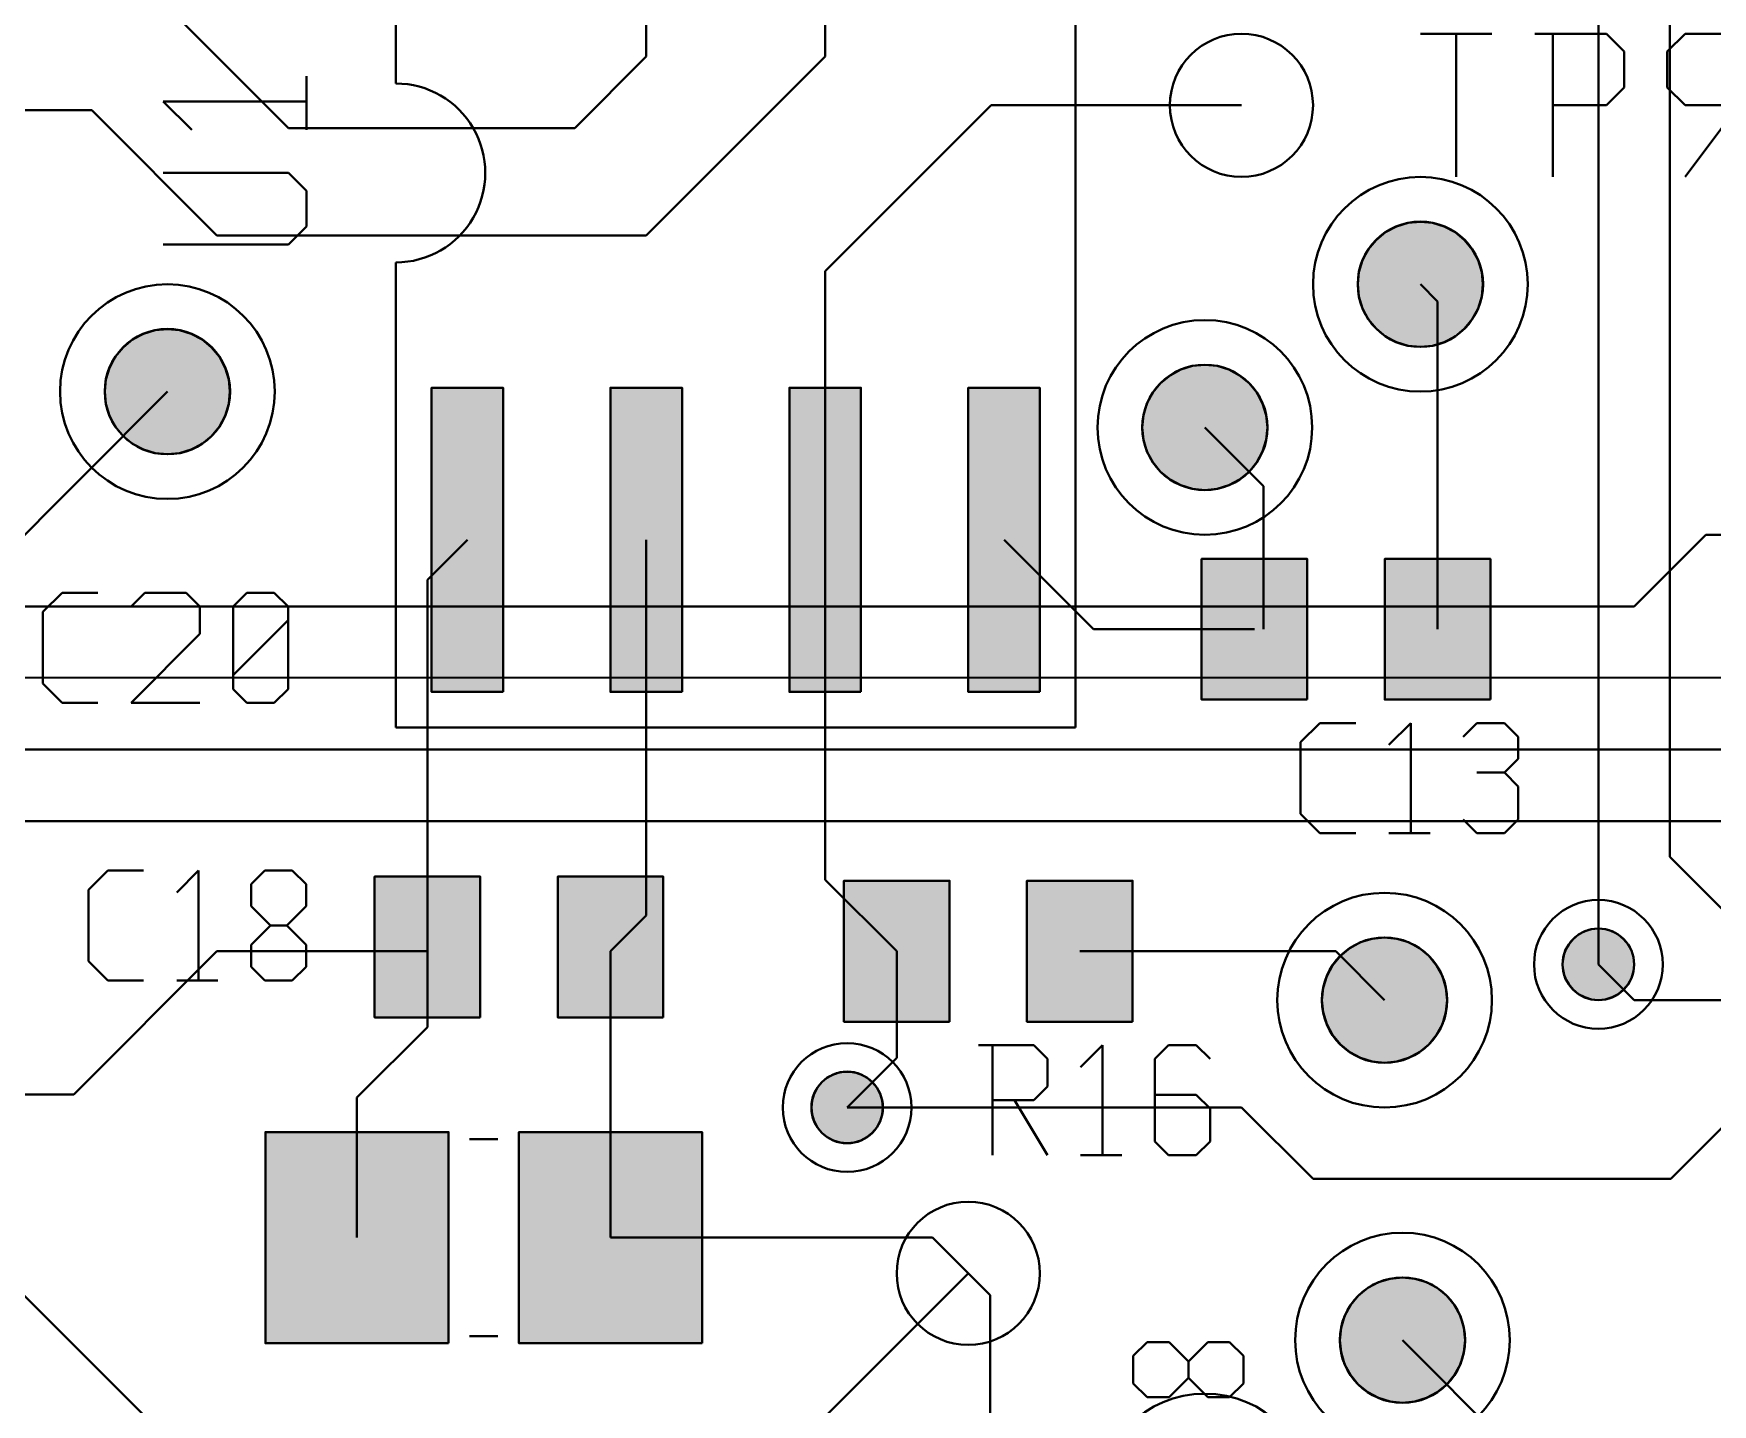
# Model space of a CAD drawing. Header units: millimetres. Extents: x 3 to 131, y 2 to 65.
# Drawn here: x 75.67 to 87.59, y 30.78 to 40.51 of the extents above; entities that cross this region are included whole.
import ezdxf

# ---------------------------------------------------------------- set-up
doc = ezdxf.new("R2010")
doc.units = ezdxf.units.MM
for name, color, linetype in [('bottom_copper', 7, 'Continuous'), ('bottom_silk', 7, 'Continuous'), ('drill_plated', 7, 'Continuous'), ('top_copper', 7, 'Continuous'), ('top_silk', 7, 'Continuous')]:
    doc.layers.add(name, color=color, linetype=linetype)

msp = doc.modelspace()

# ---------------------------------------------------------------- hatches: boundary and pattern name
at = {"layer": 'bottom_copper', "lineweight": 40}
for points in [[(85.952, 38.648), (85.927, 38.564), (85.885, 38.488), (85.83, 38.42), (85.763, 38.365), (85.686, 38.324), (85.603, 38.299), (85.516, 38.29), (85.429, 38.299), (85.346, 38.324), (85.269, 38.365), (85.202, 38.42), (85.146, 38.488), (85.105, 38.564), (85.08, 38.648), (85.071, 38.735), (85.08, 38.821), (85.105, 38.905), (85.146, 38.982), (85.202, 39.049), (85.269, 39.104), (85.346, 39.145), (85.429, 39.171), (85.516, 39.179), (85.603, 39.171), (85.686, 39.145), (85.763, 39.104), (85.83, 39.049), (85.885, 38.982), (85.927, 38.905), (85.952, 38.821), (85.96, 38.735), (85.952, 38.648)], [(77.056, 37.886), (77.03, 37.802), (76.989, 37.726), (76.934, 37.658), (76.867, 37.603), (76.79, 37.562), (76.707, 37.537), (76.62, 37.528), (76.533, 37.537), (76.45, 37.562), (76.373, 37.603), (76.305, 37.658), (76.25, 37.726), (76.209, 37.802), (76.184, 37.886), (76.175, 37.973), (76.184, 38.059), (76.209, 38.143), (76.25, 38.22), (76.305, 38.287), (76.373, 38.342), (76.45, 38.383), (76.533, 38.409), (76.62, 38.417), (76.707, 38.409), (76.79, 38.383), (76.867, 38.342), (76.934, 38.287), (76.989, 38.22), (77.03, 38.143), (77.056, 38.059), (77.064, 37.973), (77.056, 37.886)], [(84.422, 37.632), (84.396, 37.548), (84.355, 37.472), (84.3, 37.404), (84.233, 37.349), (84.156, 37.308), (84.073, 37.283), (83.986, 37.274), (83.899, 37.283), (83.816, 37.308), (83.739, 37.349), (83.671, 37.404), (83.616, 37.472), (83.575, 37.548), (83.55, 37.632), (83.541, 37.719), (83.55, 37.805), (83.575, 37.889), (83.616, 37.966), (83.671, 38.033), (83.739, 38.088), (83.816, 38.129), (83.899, 38.155), (83.986, 38.163), (84.073, 38.155), (84.156, 38.129), (84.233, 38.088), (84.3, 38.033), (84.355, 37.966), (84.396, 37.889), (84.422, 37.805), (84.43, 37.719), (84.422, 37.632)], [(85.698, 33.568), (85.673, 33.484), (85.631, 33.408), (85.576, 33.34), (85.509, 33.285), (85.432, 33.244), (85.349, 33.219), (85.262, 33.21), (85.175, 33.219), (85.092, 33.244), (85.015, 33.285), (84.948, 33.34), (84.892, 33.408), (84.851, 33.484), (84.826, 33.568), (84.817, 33.654), (84.826, 33.741), (84.851, 33.825), (84.892, 33.901), (84.948, 33.969), (85.015, 34.024), (85.092, 34.065), (85.175, 34.09), (85.262, 34.099), (85.349, 34.09), (85.432, 34.065), (85.509, 34.024), (85.576, 33.969), (85.631, 33.901), (85.673, 33.825), (85.698, 33.741), (85.706, 33.654), (85.698, 33.568)], [(87.029, 33.859), (87.014, 33.811), (86.991, 33.767), (86.959, 33.729), (86.921, 33.697), (86.877, 33.674), (86.829, 33.659), (86.78, 33.654), (86.73, 33.659), (86.683, 33.674), (86.639, 33.697), (86.6, 33.729), (86.569, 33.767), (86.545, 33.811), (86.531, 33.859), (86.526, 33.908), (86.531, 33.958), (86.545, 34.006), (86.569, 34.05), (86.6, 34.088), (86.639, 34.12), (86.683, 34.143), (86.73, 34.158), (86.78, 34.162), (86.829, 34.158), (86.877, 34.143), (86.921, 34.12), (86.959, 34.088), (86.991, 34.05), (87.014, 34.006), (87.029, 33.958), (87.034, 33.908), (87.029, 33.859)], [(81.695, 32.843), (81.68, 32.795), (81.657, 32.751), (81.625, 32.713), (81.587, 32.681), (81.543, 32.658), (81.495, 32.643), (81.446, 32.639), (81.396, 32.643), (81.349, 32.658), (81.305, 32.681), (81.266, 32.713), (81.235, 32.751), (81.211, 32.795), (81.197, 32.843), (81.192, 32.892), (81.197, 32.942), (81.211, 32.99), (81.235, 33.034), (81.266, 33.072), (81.305, 33.104), (81.349, 33.127), (81.396, 33.142), (81.446, 33.147), (81.495, 33.142), (81.543, 33.127), (81.587, 33.104), (81.625, 33.072), (81.657, 33.034), (81.68, 32.99), (81.695, 32.942), (81.7, 32.892), (81.695, 32.843)], [(85.825, 31.155), (85.8, 31.071), (85.758, 30.995), (85.703, 30.927), (85.636, 30.872), (85.559, 30.831), (85.476, 30.806), (85.389, 30.797), (85.302, 30.806), (85.219, 30.831), (85.142, 30.872), (85.075, 30.927), (85.019, 30.995), (84.978, 31.071), (84.953, 31.155), (84.944, 31.241), (84.953, 31.328), (84.978, 31.412), (85.019, 31.488), (85.075, 31.556), (85.142, 31.611), (85.219, 31.652), (85.302, 31.677), (85.389, 31.686), (85.476, 31.677), (85.559, 31.652), (85.636, 31.611), (85.703, 31.556), (85.758, 31.488), (85.8, 31.412), (85.825, 31.328), (85.833, 31.241), (85.825, 31.155)]]:
    msp.add_hatch(color=7, dxfattribs=at).paths.add_polyline_path(points, flags=0)
at = {"layer": 'drill_plated', "lineweight": 40}
for points in [[(85.952, 38.648), (85.927, 38.564), (85.885, 38.488), (85.83, 38.42), (85.763, 38.365), (85.686, 38.324), (85.603, 38.299), (85.516, 38.29), (85.429, 38.299), (85.346, 38.324), (85.269, 38.365), (85.202, 38.42), (85.146, 38.488), (85.105, 38.564), (85.08, 38.648), (85.071, 38.735), (85.08, 38.821), (85.105, 38.905), (85.146, 38.982), (85.202, 39.049), (85.269, 39.104), (85.346, 39.145), (85.429, 39.171), (85.516, 39.179), (85.603, 39.171), (85.686, 39.145), (85.763, 39.104), (85.83, 39.049), (85.885, 38.982), (85.927, 38.905), (85.952, 38.821), (85.96, 38.735), (85.952, 38.648)], [(77.056, 37.886), (77.03, 37.802), (76.989, 37.726), (76.934, 37.658), (76.867, 37.603), (76.79, 37.562), (76.707, 37.537), (76.62, 37.528), (76.533, 37.537), (76.45, 37.562), (76.373, 37.603), (76.305, 37.658), (76.25, 37.726), (76.209, 37.802), (76.184, 37.886), (76.175, 37.973), (76.184, 38.059), (76.209, 38.143), (76.25, 38.22), (76.305, 38.287), (76.373, 38.342), (76.45, 38.383), (76.533, 38.409), (76.62, 38.417), (76.707, 38.409), (76.79, 38.383), (76.867, 38.342), (76.934, 38.287), (76.989, 38.22), (77.03, 38.143), (77.056, 38.059), (77.064, 37.973), (77.056, 37.886)], [(84.422, 37.632), (84.396, 37.548), (84.355, 37.472), (84.3, 37.404), (84.233, 37.349), (84.156, 37.308), (84.073, 37.283), (83.986, 37.274), (83.899, 37.283), (83.816, 37.308), (83.739, 37.349), (83.671, 37.404), (83.616, 37.472), (83.575, 37.548), (83.55, 37.632), (83.541, 37.719), (83.55, 37.805), (83.575, 37.889), (83.616, 37.966), (83.671, 38.033), (83.739, 38.088), (83.816, 38.129), (83.899, 38.155), (83.986, 38.163), (84.073, 38.155), (84.156, 38.129), (84.233, 38.088), (84.3, 38.033), (84.355, 37.966), (84.396, 37.889), (84.422, 37.805), (84.43, 37.719), (84.422, 37.632)], [(85.698, 33.568), (85.673, 33.484), (85.631, 33.408), (85.576, 33.34), (85.509, 33.285), (85.432, 33.244), (85.349, 33.219), (85.262, 33.21), (85.175, 33.219), (85.092, 33.244), (85.015, 33.285), (84.948, 33.34), (84.892, 33.408), (84.851, 33.484), (84.826, 33.568), (84.817, 33.654), (84.826, 33.741), (84.851, 33.825), (84.892, 33.901), (84.948, 33.969), (85.015, 34.024), (85.092, 34.065), (85.175, 34.09), (85.262, 34.099), (85.349, 34.09), (85.432, 34.065), (85.509, 34.024), (85.576, 33.969), (85.631, 33.901), (85.673, 33.825), (85.698, 33.741), (85.706, 33.654), (85.698, 33.568)], [(87.029, 33.859), (87.014, 33.811), (86.991, 33.767), (86.959, 33.729), (86.921, 33.697), (86.877, 33.674), (86.829, 33.659), (86.78, 33.654), (86.73, 33.659), (86.683, 33.674), (86.639, 33.697), (86.6, 33.729), (86.569, 33.767), (86.545, 33.811), (86.531, 33.859), (86.526, 33.908), (86.531, 33.958), (86.545, 34.006), (86.569, 34.05), (86.6, 34.088), (86.639, 34.12), (86.683, 34.143), (86.73, 34.158), (86.78, 34.162), (86.829, 34.158), (86.877, 34.143), (86.921, 34.12), (86.959, 34.088), (86.991, 34.05), (87.014, 34.006), (87.029, 33.958), (87.034, 33.908), (87.029, 33.859)], [(81.695, 32.843), (81.68, 32.795), (81.657, 32.751), (81.625, 32.713), (81.587, 32.681), (81.543, 32.658), (81.495, 32.643), (81.446, 32.639), (81.396, 32.643), (81.349, 32.658), (81.305, 32.681), (81.266, 32.713), (81.235, 32.751), (81.211, 32.795), (81.197, 32.843), (81.192, 32.892), (81.197, 32.942), (81.211, 32.99), (81.235, 33.034), (81.266, 33.072), (81.305, 33.104), (81.349, 33.127), (81.396, 33.142), (81.446, 33.147), (81.495, 33.142), (81.543, 33.127), (81.587, 33.104), (81.625, 33.072), (81.657, 33.034), (81.68, 32.99), (81.695, 32.942), (81.7, 32.892), (81.695, 32.843)], [(85.825, 31.155), (85.8, 31.071), (85.758, 30.995), (85.703, 30.927), (85.636, 30.872), (85.559, 30.831), (85.476, 30.806), (85.389, 30.797), (85.302, 30.806), (85.219, 30.831), (85.142, 30.872), (85.075, 30.927), (85.019, 30.995), (84.978, 31.071), (84.953, 31.155), (84.944, 31.241), (84.953, 31.328), (84.978, 31.412), (85.019, 31.488), (85.075, 31.556), (85.142, 31.611), (85.219, 31.652), (85.302, 31.677), (85.389, 31.686), (85.476, 31.677), (85.559, 31.652), (85.636, 31.611), (85.703, 31.556), (85.758, 31.488), (85.8, 31.412), (85.825, 31.328), (85.833, 31.241), (85.825, 31.155)]]:
    msp.add_hatch(color=7, dxfattribs=at).paths.add_polyline_path(points, flags=0)
at = {"layer": 'top_copper', "lineweight": 40}
for points in [[(85.952, 38.648), (85.927, 38.564), (85.885, 38.488), (85.83, 38.42), (85.763, 38.365), (85.686, 38.324), (85.603, 38.299), (85.516, 38.29), (85.429, 38.299), (85.346, 38.324), (85.269, 38.365), (85.202, 38.42), (85.146, 38.488), (85.105, 38.564), (85.08, 38.648), (85.071, 38.735), (85.08, 38.821), (85.105, 38.905), (85.146, 38.982), (85.202, 39.049), (85.269, 39.104), (85.346, 39.145), (85.429, 39.171), (85.516, 39.179), (85.603, 39.171), (85.686, 39.145), (85.763, 39.104), (85.83, 39.049), (85.885, 38.982), (85.927, 38.905), (85.952, 38.821), (85.96, 38.735), (85.952, 38.648)], [(77.056, 37.886), (77.03, 37.802), (76.989, 37.726), (76.934, 37.658), (76.867, 37.603), (76.79, 37.562), (76.707, 37.537), (76.62, 37.528), (76.533, 37.537), (76.45, 37.562), (76.373, 37.603), (76.305, 37.658), (76.25, 37.726), (76.209, 37.802), (76.184, 37.886), (76.175, 37.973), (76.184, 38.059), (76.209, 38.143), (76.25, 38.22), (76.305, 38.287), (76.373, 38.342), (76.45, 38.383), (76.533, 38.409), (76.62, 38.417), (76.707, 38.409), (76.79, 38.383), (76.867, 38.342), (76.934, 38.287), (76.989, 38.22), (77.03, 38.143), (77.056, 38.059), (77.064, 37.973), (77.056, 37.886)], [(84.422, 37.632), (84.396, 37.548), (84.355, 37.472), (84.3, 37.404), (84.233, 37.349), (84.156, 37.308), (84.073, 37.283), (83.986, 37.274), (83.899, 37.283), (83.816, 37.308), (83.739, 37.349), (83.671, 37.404), (83.616, 37.472), (83.575, 37.548), (83.55, 37.632), (83.541, 37.719), (83.55, 37.805), (83.575, 37.889), (83.616, 37.966), (83.671, 38.033), (83.739, 38.088), (83.816, 38.129), (83.899, 38.155), (83.986, 38.163), (84.073, 38.155), (84.156, 38.129), (84.233, 38.088), (84.3, 38.033), (84.355, 37.966), (84.396, 37.889), (84.422, 37.805), (84.43, 37.719), (84.422, 37.632)], [(79.004, 35.842), (78.496, 35.842), (78.496, 38.001), (79.004, 38.001), (79.004, 35.842)], [(80.274, 35.842), (79.766, 35.842), (79.766, 38.001), (80.274, 38.001), (80.274, 35.842)], [(81.544, 35.842), (81.036, 35.842), (81.036, 38.001), (81.544, 38.001), (81.544, 35.842)], [(82.814, 35.842), (82.306, 35.842), (82.306, 38.001), (82.814, 38.001), (82.814, 35.842)], [(84.713, 35.787), (83.963, 35.787), (83.963, 36.786), (84.713, 36.786), (84.713, 35.787)], [(86.013, 35.787), (85.263, 35.787), (85.263, 36.786), (86.013, 36.786), (86.013, 35.787)], [(78.841, 33.531), (78.091, 33.531), (78.091, 34.531), (78.841, 34.531), (78.841, 33.531)], [(80.141, 33.531), (79.391, 33.531), (79.391, 34.531), (80.141, 34.531), (80.141, 33.531)], [(82.173, 33.501), (81.423, 33.501), (81.423, 34.501), (82.173, 34.501), (82.173, 33.501)], [(83.473, 33.501), (82.723, 33.501), (82.723, 34.501), (83.473, 34.501), (83.473, 33.501)], [(85.698, 33.568), (85.673, 33.484), (85.631, 33.408), (85.576, 33.34), (85.509, 33.285), (85.432, 33.244), (85.349, 33.219), (85.262, 33.21), (85.175, 33.219), (85.092, 33.244), (85.015, 33.285), (84.948, 33.34), (84.892, 33.408), (84.851, 33.484), (84.826, 33.568), (84.817, 33.654), (84.826, 33.741), (84.851, 33.825), (84.892, 33.901), (84.948, 33.969), (85.015, 34.024), (85.092, 34.065), (85.175, 34.09), (85.262, 34.099), (85.349, 34.09), (85.432, 34.065), (85.509, 34.024), (85.576, 33.969), (85.631, 33.901), (85.673, 33.825), (85.698, 33.741), (85.706, 33.654), (85.698, 33.568)], [(87.029, 33.859), (87.014, 33.811), (86.991, 33.767), (86.959, 33.729), (86.921, 33.697), (86.877, 33.674), (86.829, 33.659), (86.78, 33.654), (86.73, 33.659), (86.683, 33.674), (86.639, 33.697), (86.6, 33.729), (86.569, 33.767), (86.545, 33.811), (86.531, 33.859), (86.526, 33.908), (86.531, 33.958), (86.545, 34.006), (86.569, 34.05), (86.6, 34.088), (86.639, 34.12), (86.683, 34.143), (86.73, 34.158), (86.78, 34.162), (86.829, 34.158), (86.877, 34.143), (86.921, 34.12), (86.959, 34.088), (86.991, 34.05), (87.014, 34.006), (87.029, 33.958), (87.034, 33.908), (87.029, 33.859)], [(81.695, 32.843), (81.68, 32.795), (81.657, 32.751), (81.625, 32.713), (81.587, 32.681), (81.543, 32.658), (81.495, 32.643), (81.446, 32.639), (81.396, 32.643), (81.349, 32.658), (81.305, 32.681), (81.266, 32.713), (81.235, 32.751), (81.211, 32.795), (81.197, 32.843), (81.192, 32.892), (81.197, 32.942), (81.211, 32.99), (81.235, 33.034), (81.266, 33.072), (81.305, 33.104), (81.349, 33.127), (81.396, 33.142), (81.446, 33.147), (81.495, 33.142), (81.543, 33.127), (81.587, 33.104), (81.625, 33.072), (81.657, 33.034), (81.68, 32.99), (81.695, 32.942), (81.7, 32.892), (81.695, 32.843)], [(78.616, 31.219), (77.316, 31.219), (77.316, 32.718), (78.616, 32.718), (78.616, 31.219)], [(80.416, 31.219), (79.116, 31.219), (79.116, 32.718), (80.416, 32.718), (80.416, 31.219)], [(85.825, 31.155), (85.8, 31.071), (85.758, 30.995), (85.703, 30.927), (85.636, 30.872), (85.559, 30.831), (85.476, 30.806), (85.389, 30.797), (85.302, 30.806), (85.219, 30.831), (85.142, 30.872), (85.075, 30.927), (85.019, 30.995), (84.978, 31.071), (84.953, 31.155), (84.944, 31.241), (84.953, 31.328), (84.978, 31.412), (85.019, 31.488), (85.075, 31.556), (85.142, 31.611), (85.219, 31.652), (85.302, 31.677), (85.389, 31.686), (85.476, 31.677), (85.559, 31.652), (85.636, 31.611), (85.703, 31.556), (85.758, 31.488), (85.8, 31.412), (85.825, 31.328), (85.833, 31.241), (85.825, 31.155)]]:
    msp.add_hatch(color=7, dxfattribs=at).paths.add_polyline_path(points, flags=0)

# ---------------------------------------------------------------- linework, layer by layer
at = {"layer": 'bottom_copper', "color": 7, "lineweight": 40}
for p, q in [((87.034, 36.449), (87.542, 36.957)), ((87.542, 36.957), (91.098, 36.957)), ((66.206, 36.449), (87.034, 36.449)), ((66.463, 35.944), (89.066, 35.941)), ((91.606, 35.432), (70.778, 35.432)), ((94.146, 34.925), (71.032, 34.925)), ((87.034, 33.654), (86.78, 33.908)), ((87.034, 33.654), (90.088, 33.654)), ((81.446, 32.892), (84.246, 32.892)), ((84.246, 32.892), (84.754, 32.385)), ((87.294, 32.385), (87.802, 32.892)), ((84.754, 32.385), (87.294, 32.385)), ((86.278, 30.352), (85.389, 31.241))]:
    msp.add_line(p, q, dxfattribs=at)
for points in [[(85.952, 38.648), (85.927, 38.564), (85.885, 38.488), (85.83, 38.42), (85.763, 38.365), (85.686, 38.324), (85.603, 38.299), (85.516, 38.29), (85.429, 38.299), (85.346, 38.324), (85.269, 38.365), (85.202, 38.42), (85.146, 38.488), (85.105, 38.564), (85.08, 38.648), (85.071, 38.735), (85.08, 38.821), (85.105, 38.905), (85.146, 38.982), (85.202, 39.049), (85.269, 39.104), (85.346, 39.145), (85.429, 39.171), (85.516, 39.179), (85.603, 39.171), (85.686, 39.145), (85.763, 39.104), (85.83, 39.049), (85.885, 38.982), (85.927, 38.905), (85.952, 38.821), (85.96, 38.735), (85.952, 38.648)], [(77.056, 37.886), (77.03, 37.802), (76.989, 37.726), (76.934, 37.658), (76.867, 37.603), (76.79, 37.562), (76.707, 37.537), (76.62, 37.528), (76.533, 37.537), (76.45, 37.562), (76.373, 37.603), (76.305, 37.658), (76.25, 37.726), (76.209, 37.802), (76.184, 37.886), (76.175, 37.973), (76.184, 38.059), (76.209, 38.143), (76.25, 38.22), (76.305, 38.287), (76.373, 38.342), (76.45, 38.383), (76.533, 38.409), (76.62, 38.417), (76.707, 38.409), (76.79, 38.383), (76.867, 38.342), (76.934, 38.287), (76.989, 38.22), (77.03, 38.143), (77.056, 38.059), (77.064, 37.973), (77.056, 37.886)], [(84.422, 37.632), (84.396, 37.548), (84.355, 37.472), (84.3, 37.404), (84.233, 37.349), (84.156, 37.308), (84.073, 37.283), (83.986, 37.274), (83.899, 37.283), (83.816, 37.308), (83.739, 37.349), (83.671, 37.404), (83.616, 37.472), (83.575, 37.548), (83.55, 37.632), (83.541, 37.719), (83.55, 37.805), (83.575, 37.889), (83.616, 37.966), (83.671, 38.033), (83.739, 38.088), (83.816, 38.129), (83.899, 38.155), (83.986, 38.163), (84.073, 38.155), (84.156, 38.129), (84.233, 38.088), (84.3, 38.033), (84.355, 37.966), (84.396, 37.889), (84.422, 37.805), (84.43, 37.719), (84.422, 37.632)], [(85.698, 33.568), (85.673, 33.484), (85.631, 33.408), (85.576, 33.34), (85.509, 33.285), (85.432, 33.244), (85.349, 33.219), (85.262, 33.21), (85.175, 33.219), (85.092, 33.244), (85.015, 33.285), (84.948, 33.34), (84.892, 33.408), (84.851, 33.484), (84.826, 33.568), (84.817, 33.654), (84.826, 33.741), (84.851, 33.825), (84.892, 33.901), (84.948, 33.969), (85.015, 34.024), (85.092, 34.065), (85.175, 34.09), (85.262, 34.099), (85.349, 34.09), (85.432, 34.065), (85.509, 34.024), (85.576, 33.969), (85.631, 33.901), (85.673, 33.825), (85.698, 33.741), (85.706, 33.654), (85.698, 33.568)], [(87.029, 33.859), (87.014, 33.811), (86.991, 33.767), (86.959, 33.729), (86.921, 33.697), (86.877, 33.674), (86.829, 33.659), (86.78, 33.654), (86.73, 33.659), (86.683, 33.674), (86.639, 33.697), (86.6, 33.729), (86.569, 33.767), (86.545, 33.811), (86.531, 33.859), (86.526, 33.908), (86.531, 33.958), (86.545, 34.006), (86.569, 34.05), (86.6, 34.088), (86.639, 34.12), (86.683, 34.143), (86.73, 34.158), (86.78, 34.162), (86.829, 34.158), (86.877, 34.143), (86.921, 34.12), (86.959, 34.088), (86.991, 34.05), (87.014, 34.006), (87.029, 33.958), (87.034, 33.908), (87.029, 33.859)], [(81.695, 32.843), (81.68, 32.795), (81.657, 32.751), (81.625, 32.713), (81.587, 32.681), (81.543, 32.658), (81.495, 32.643), (81.446, 32.639), (81.396, 32.643), (81.349, 32.658), (81.305, 32.681), (81.266, 32.713), (81.235, 32.751), (81.211, 32.795), (81.197, 32.843), (81.192, 32.892), (81.197, 32.942), (81.211, 32.99), (81.235, 33.034), (81.266, 33.072), (81.305, 33.104), (81.349, 33.127), (81.396, 33.142), (81.446, 33.147), (81.495, 33.142), (81.543, 33.127), (81.587, 33.104), (81.625, 33.072), (81.657, 33.034), (81.68, 32.99), (81.695, 32.942), (81.7, 32.892), (81.695, 32.843)], [(85.825, 31.155), (85.8, 31.071), (85.758, 30.995), (85.703, 30.927), (85.636, 30.872), (85.559, 30.831), (85.476, 30.806), (85.389, 30.797), (85.302, 30.806), (85.219, 30.831), (85.142, 30.872), (85.075, 30.927), (85.019, 30.995), (84.978, 31.071), (84.953, 31.155), (84.944, 31.241), (84.953, 31.328), (84.978, 31.412), (85.019, 31.488), (85.075, 31.556), (85.142, 31.611), (85.219, 31.652), (85.302, 31.677), (85.389, 31.686), (85.476, 31.677), (85.559, 31.652), (85.636, 31.611), (85.703, 31.556), (85.758, 31.488), (85.8, 31.412), (85.825, 31.328), (85.833, 31.241), (85.825, 31.155)]]:
    msp.add_lwpolyline(points, close=True, dxfattribs=at)
for centre, major_axis in [((85.516, 38.735), (0.762, 0)), ((85.516, 38.735), (0.445, 0)), ((76.62, 37.973), (0.762, 0)), ((76.62, 37.973), (0.445, 0)), ((83.986, 37.719), (0.762, 0)), ((83.986, 37.719), (0.445, 0)), ((85.262, 33.654), (0.762, 0)), ((86.78, 33.908), (0.457, 0)), ((85.262, 33.654), (0.445, 0)), ((86.78, 33.908), (0.254, 0)), ((81.446, 32.892), (0.457, 0)), ((81.446, 32.892), (0.254, 0)), ((85.389, 31.241), (0.762, 0)), ((85.389, 31.241), (0.445, 0)), ((83.986, 30.099), (0.762, 0))]:
    msp.add_ellipse(centre, major_axis=major_axis, ratio=1, dxfattribs=at)
at = {"layer": 'bottom_silk', "color": 7, "lineweight": 40}
for p, q in [((83.478, 31.13), (83.576, 31.227)), ((83.478, 30.934), (83.478, 31.13)), ((83.732, 31.227), (83.576, 31.227)), ((83.869, 31.09), (83.732, 31.227)), ((83.869, 31.09), (84.006, 31.227)), ((84.162, 31.227), (84.006, 31.227)), ((84.26, 31.13), (84.162, 31.227)), ((84.26, 30.934), (84.26, 31.13)), ((83.869, 30.973), (83.869, 31.09)), ((83.576, 30.836), (83.478, 30.934)), ((83.732, 30.836), (83.869, 30.973)), ((84.006, 30.836), (83.869, 30.973)), ((84.162, 30.836), (84.26, 30.934)), ((83.732, 30.836), (83.576, 30.836)), ((84.162, 30.836), (84.006, 30.836))]:
    msp.add_line(p, q, dxfattribs=at)
at = {"layer": 'drill_plated', "color": 7, "lineweight": 40}
for points in [[(85.952, 38.648), (85.927, 38.564), (85.885, 38.488), (85.83, 38.42), (85.763, 38.365), (85.686, 38.324), (85.603, 38.299), (85.516, 38.29), (85.429, 38.299), (85.346, 38.324), (85.269, 38.365), (85.202, 38.42), (85.146, 38.488), (85.105, 38.564), (85.08, 38.648), (85.071, 38.735), (85.08, 38.821), (85.105, 38.905), (85.146, 38.982), (85.202, 39.049), (85.269, 39.104), (85.346, 39.145), (85.429, 39.171), (85.516, 39.179), (85.603, 39.171), (85.686, 39.145), (85.763, 39.104), (85.83, 39.049), (85.885, 38.982), (85.927, 38.905), (85.952, 38.821), (85.96, 38.735), (85.952, 38.648)], [(77.056, 37.886), (77.03, 37.802), (76.989, 37.726), (76.934, 37.658), (76.867, 37.603), (76.79, 37.562), (76.707, 37.537), (76.62, 37.528), (76.533, 37.537), (76.45, 37.562), (76.373, 37.603), (76.305, 37.658), (76.25, 37.726), (76.209, 37.802), (76.184, 37.886), (76.175, 37.973), (76.184, 38.059), (76.209, 38.143), (76.25, 38.22), (76.305, 38.287), (76.373, 38.342), (76.45, 38.383), (76.533, 38.409), (76.62, 38.417), (76.707, 38.409), (76.79, 38.383), (76.867, 38.342), (76.934, 38.287), (76.989, 38.22), (77.03, 38.143), (77.056, 38.059), (77.064, 37.973), (77.056, 37.886)], [(84.422, 37.632), (84.396, 37.548), (84.355, 37.472), (84.3, 37.404), (84.233, 37.349), (84.156, 37.308), (84.073, 37.283), (83.986, 37.274), (83.899, 37.283), (83.816, 37.308), (83.739, 37.349), (83.671, 37.404), (83.616, 37.472), (83.575, 37.548), (83.55, 37.632), (83.541, 37.719), (83.55, 37.805), (83.575, 37.889), (83.616, 37.966), (83.671, 38.033), (83.739, 38.088), (83.816, 38.129), (83.899, 38.155), (83.986, 38.163), (84.073, 38.155), (84.156, 38.129), (84.233, 38.088), (84.3, 38.033), (84.355, 37.966), (84.396, 37.889), (84.422, 37.805), (84.43, 37.719), (84.422, 37.632)], [(85.698, 33.568), (85.673, 33.484), (85.631, 33.408), (85.576, 33.34), (85.509, 33.285), (85.432, 33.244), (85.349, 33.219), (85.262, 33.21), (85.175, 33.219), (85.092, 33.244), (85.015, 33.285), (84.948, 33.34), (84.892, 33.408), (84.851, 33.484), (84.826, 33.568), (84.817, 33.654), (84.826, 33.741), (84.851, 33.825), (84.892, 33.901), (84.948, 33.969), (85.015, 34.024), (85.092, 34.065), (85.175, 34.09), (85.262, 34.099), (85.349, 34.09), (85.432, 34.065), (85.509, 34.024), (85.576, 33.969), (85.631, 33.901), (85.673, 33.825), (85.698, 33.741), (85.706, 33.654), (85.698, 33.568)], [(87.029, 33.859), (87.014, 33.811), (86.991, 33.767), (86.959, 33.729), (86.921, 33.697), (86.877, 33.674), (86.829, 33.659), (86.78, 33.654), (86.73, 33.659), (86.683, 33.674), (86.639, 33.697), (86.6, 33.729), (86.569, 33.767), (86.545, 33.811), (86.531, 33.859), (86.526, 33.908), (86.531, 33.958), (86.545, 34.006), (86.569, 34.05), (86.6, 34.088), (86.639, 34.12), (86.683, 34.143), (86.73, 34.158), (86.78, 34.162), (86.829, 34.158), (86.877, 34.143), (86.921, 34.12), (86.959, 34.088), (86.991, 34.05), (87.014, 34.006), (87.029, 33.958), (87.034, 33.908), (87.029, 33.859)], [(81.695, 32.843), (81.68, 32.795), (81.657, 32.751), (81.625, 32.713), (81.587, 32.681), (81.543, 32.658), (81.495, 32.643), (81.446, 32.639), (81.396, 32.643), (81.349, 32.658), (81.305, 32.681), (81.266, 32.713), (81.235, 32.751), (81.211, 32.795), (81.197, 32.843), (81.192, 32.892), (81.197, 32.942), (81.211, 32.99), (81.235, 33.034), (81.266, 33.072), (81.305, 33.104), (81.349, 33.127), (81.396, 33.142), (81.446, 33.147), (81.495, 33.142), (81.543, 33.127), (81.587, 33.104), (81.625, 33.072), (81.657, 33.034), (81.68, 32.99), (81.695, 32.942), (81.7, 32.892), (81.695, 32.843)], [(85.825, 31.155), (85.8, 31.071), (85.758, 30.995), (85.703, 30.927), (85.636, 30.872), (85.559, 30.831), (85.476, 30.806), (85.389, 30.797), (85.302, 30.806), (85.219, 30.831), (85.142, 30.872), (85.075, 30.927), (85.019, 30.995), (84.978, 31.071), (84.953, 31.155), (84.944, 31.241), (84.953, 31.328), (84.978, 31.412), (85.019, 31.488), (85.075, 31.556), (85.142, 31.611), (85.219, 31.652), (85.302, 31.677), (85.389, 31.686), (85.476, 31.677), (85.559, 31.652), (85.636, 31.611), (85.703, 31.556), (85.758, 31.488), (85.8, 31.412), (85.825, 31.328), (85.833, 31.241), (85.825, 31.155)]]:
    msp.add_lwpolyline(points, close=True, dxfattribs=at)
for centre, major_axis in [((85.516, 38.735), (0.445, 0)), ((76.62, 37.973), (0.445, 0)), ((83.986, 37.719), (0.445, 0)), ((85.262, 33.654), (0.445, 0)), ((86.78, 33.908), (0.254, 0)), ((81.446, 32.892), (0.254, 0)), ((85.389, 31.241), (0.445, 0))]:
    msp.add_ellipse(centre, major_axis=major_axis, ratio=1, dxfattribs=at)
at = {"layer": 'top_copper', "color": 7, "lineweight": 40}
for p, q in [((81.29, 46.701), (81.29, 40.351)), ((87.288, 34.67), (87.288, 44.323)), ((86.78, 43.815), (86.78, 33.908)), ((80.02, 40.351), (80.02, 42.129)), ((76.083, 41.24), (77.48, 39.843)), ((79.512, 39.843), (80.02, 40.351)), ((80.02, 39.081), (81.29, 40.351)), ((73.733, 39.97), (76.083, 39.97)), ((76.083, 39.97), (76.972, 39.081)), ((81.29, 38.827), (82.468, 40.005)), ((82.468, 40.005), (84.246, 40.005)), ((77.48, 39.843), (79.512, 39.843)), ((76.972, 39.081), (80.02, 39.081)), ((81.29, 34.509), (81.29, 38.827)), ((85.638, 38.613), (85.516, 38.735)), ((85.638, 36.287), (85.638, 38.613)), ((74.99, 36.343), (76.62, 37.973)), ((79.004, 38.001), (78.496, 38.001)), ((78.496, 38.001), (78.496, 35.842)), ((79.004, 35.842), (79.004, 38.001)), ((80.274, 38.001), (79.766, 38.001)), ((79.766, 38.001), (79.766, 35.842)), ((80.274, 35.842), (80.274, 38.001)), ((81.544, 38.001), (81.036, 38.001)), ((81.036, 38.001), (81.036, 35.842)), ((81.544, 35.842), (81.544, 38.001)), ((82.814, 38.001), (82.306, 38.001)), ((82.306, 38.001), (82.306, 35.842)), ((82.814, 35.842), (82.814, 38.001)), ((84.402, 37.303), (83.986, 37.719)), ((84.402, 36.287), (84.402, 37.303)), ((78.466, 36.638), (78.75, 36.922)), ((80.02, 36.922), (80.02, 34.255)), ((83.195, 36.287), (82.56, 36.922)), ((84.713, 36.786), (83.963, 36.786)), ((83.963, 36.786), (83.963, 35.787)), ((84.713, 35.787), (84.713, 36.786)), ((86.013, 36.786), (85.263, 36.786)), ((85.263, 36.786), (85.263, 35.787)), ((86.013, 35.787), (86.013, 36.786)), ((78.466, 34.001), (78.466, 36.638)), ((84.338, 36.287), (83.195, 36.287)), ((78.496, 35.842), (79.004, 35.842)), ((79.766, 35.842), (80.274, 35.842)), ((81.036, 35.842), (81.544, 35.842)), ((82.306, 35.842), (82.814, 35.842)), ((83.963, 35.787), (84.713, 35.787)), ((85.263, 35.787), (86.013, 35.787)), ((87.796, 34.162), (87.288, 34.67)), ((78.841, 34.531), (78.091, 34.531)), ((78.091, 34.531), (78.091, 33.531)), ((78.841, 33.531), (78.841, 34.531)), ((80.141, 34.531), (79.391, 34.531)), ((79.391, 34.531), (79.391, 33.531)), ((80.141, 33.531), (80.141, 34.531)), ((81.29, 34.509), (81.798, 34.001)), ((82.173, 34.501), (81.423, 34.501)), ((81.423, 34.501), (81.423, 33.501)), ((82.173, 33.501), (82.173, 34.501)), ((83.473, 34.501), (82.723, 34.501)), ((82.723, 34.501), (82.723, 33.501)), ((83.473, 33.501), (83.473, 34.501)), ((80.02, 34.255), (79.766, 34.001)), ((75.956, 32.985), (76.972, 34.001)), ((76.972, 34.001), (78.466, 34.001)), ((78.466, 34.031), (78.466, 33.463)), ((79.766, 31.969), (79.766, 34.001)), ((81.798, 34.001), (81.798, 33.245)), ((83.098, 34.001), (84.916, 34.001)), ((84.916, 34.001), (85.262, 33.654)), ((78.091, 33.531), (78.841, 33.531)), ((79.391, 33.531), (80.141, 33.531)), ((81.423, 33.501), (82.173, 33.501)), ((82.723, 33.501), (83.473, 33.501)), ((77.966, 32.963), (78.466, 33.463)), ((81.798, 33.245), (81.446, 32.892)), ((73.924, 32.985), (75.956, 32.985)), ((77.966, 31.969), (77.966, 32.963)), ((78.616, 32.718), (77.316, 32.718)), ((77.316, 32.718), (77.316, 31.219)), ((78.616, 31.219), (78.616, 32.718)), ((80.416, 32.718), (79.116, 32.718)), ((79.116, 32.718), (79.116, 31.219)), ((80.416, 31.219), (80.416, 32.718)), ((79.766, 31.969), (82.052, 31.969)), ((82.052, 31.969), (82.462, 31.559)), ((75.448, 31.715), (76.718, 30.445)), ((81.036, 30.445), (82.306, 31.715)), ((82.462, 29.59), (82.462, 31.559)), ((77.316, 31.219), (78.616, 31.219)), ((79.116, 31.219), (80.416, 31.219))]:
    msp.add_line(p, q, dxfattribs=at)
for points in [[(85.952, 38.648), (85.927, 38.564), (85.885, 38.488), (85.83, 38.42), (85.763, 38.365), (85.686, 38.324), (85.603, 38.299), (85.516, 38.29), (85.429, 38.299), (85.346, 38.324), (85.269, 38.365), (85.202, 38.42), (85.146, 38.488), (85.105, 38.564), (85.08, 38.648), (85.071, 38.735), (85.08, 38.821), (85.105, 38.905), (85.146, 38.982), (85.202, 39.049), (85.269, 39.104), (85.346, 39.145), (85.429, 39.171), (85.516, 39.179), (85.603, 39.171), (85.686, 39.145), (85.763, 39.104), (85.83, 39.049), (85.885, 38.982), (85.927, 38.905), (85.952, 38.821), (85.96, 38.735), (85.952, 38.648)], [(77.056, 37.886), (77.03, 37.802), (76.989, 37.726), (76.934, 37.658), (76.867, 37.603), (76.79, 37.562), (76.707, 37.537), (76.62, 37.528), (76.533, 37.537), (76.45, 37.562), (76.373, 37.603), (76.305, 37.658), (76.25, 37.726), (76.209, 37.802), (76.184, 37.886), (76.175, 37.973), (76.184, 38.059), (76.209, 38.143), (76.25, 38.22), (76.305, 38.287), (76.373, 38.342), (76.45, 38.383), (76.533, 38.409), (76.62, 38.417), (76.707, 38.409), (76.79, 38.383), (76.867, 38.342), (76.934, 38.287), (76.989, 38.22), (77.03, 38.143), (77.056, 38.059), (77.064, 37.973), (77.056, 37.886)], [(84.422, 37.632), (84.396, 37.548), (84.355, 37.472), (84.3, 37.404), (84.233, 37.349), (84.156, 37.308), (84.073, 37.283), (83.986, 37.274), (83.899, 37.283), (83.816, 37.308), (83.739, 37.349), (83.671, 37.404), (83.616, 37.472), (83.575, 37.548), (83.55, 37.632), (83.541, 37.719), (83.55, 37.805), (83.575, 37.889), (83.616, 37.966), (83.671, 38.033), (83.739, 38.088), (83.816, 38.129), (83.899, 38.155), (83.986, 38.163), (84.073, 38.155), (84.156, 38.129), (84.233, 38.088), (84.3, 38.033), (84.355, 37.966), (84.396, 37.889), (84.422, 37.805), (84.43, 37.719), (84.422, 37.632)], [(79.004, 35.842), (78.496, 35.842), (78.496, 38.001), (79.004, 38.001), (79.004, 35.842)], [(80.274, 35.842), (79.766, 35.842), (79.766, 38.001), (80.274, 38.001), (80.274, 35.842)], [(81.544, 35.842), (81.036, 35.842), (81.036, 38.001), (81.544, 38.001), (81.544, 35.842)], [(82.814, 35.842), (82.306, 35.842), (82.306, 38.001), (82.814, 38.001), (82.814, 35.842)], [(84.713, 35.787), (83.963, 35.787), (83.963, 36.786), (84.713, 36.786), (84.713, 35.787)], [(86.013, 35.787), (85.263, 35.787), (85.263, 36.786), (86.013, 36.786), (86.013, 35.787)], [(78.841, 33.531), (78.091, 33.531), (78.091, 34.531), (78.841, 34.531), (78.841, 33.531)], [(80.141, 33.531), (79.391, 33.531), (79.391, 34.531), (80.141, 34.531), (80.141, 33.531)], [(82.173, 33.501), (81.423, 33.501), (81.423, 34.501), (82.173, 34.501), (82.173, 33.501)], [(83.473, 33.501), (82.723, 33.501), (82.723, 34.501), (83.473, 34.501), (83.473, 33.501)], [(85.698, 33.568), (85.673, 33.484), (85.631, 33.408), (85.576, 33.34), (85.509, 33.285), (85.432, 33.244), (85.349, 33.219), (85.262, 33.21), (85.175, 33.219), (85.092, 33.244), (85.015, 33.285), (84.948, 33.34), (84.892, 33.408), (84.851, 33.484), (84.826, 33.568), (84.817, 33.654), (84.826, 33.741), (84.851, 33.825), (84.892, 33.901), (84.948, 33.969), (85.015, 34.024), (85.092, 34.065), (85.175, 34.09), (85.262, 34.099), (85.349, 34.09), (85.432, 34.065), (85.509, 34.024), (85.576, 33.969), (85.631, 33.901), (85.673, 33.825), (85.698, 33.741), (85.706, 33.654), (85.698, 33.568)], [(87.029, 33.859), (87.014, 33.811), (86.991, 33.767), (86.959, 33.729), (86.921, 33.697), (86.877, 33.674), (86.829, 33.659), (86.78, 33.654), (86.73, 33.659), (86.683, 33.674), (86.639, 33.697), (86.6, 33.729), (86.569, 33.767), (86.545, 33.811), (86.531, 33.859), (86.526, 33.908), (86.531, 33.958), (86.545, 34.006), (86.569, 34.05), (86.6, 34.088), (86.639, 34.12), (86.683, 34.143), (86.73, 34.158), (86.78, 34.162), (86.829, 34.158), (86.877, 34.143), (86.921, 34.12), (86.959, 34.088), (86.991, 34.05), (87.014, 34.006), (87.029, 33.958), (87.034, 33.908), (87.029, 33.859)], [(81.695, 32.843), (81.68, 32.795), (81.657, 32.751), (81.625, 32.713), (81.587, 32.681), (81.543, 32.658), (81.495, 32.643), (81.446, 32.639), (81.396, 32.643), (81.349, 32.658), (81.305, 32.681), (81.266, 32.713), (81.235, 32.751), (81.211, 32.795), (81.197, 32.843), (81.192, 32.892), (81.197, 32.942), (81.211, 32.99), (81.235, 33.034), (81.266, 33.072), (81.305, 33.104), (81.349, 33.127), (81.396, 33.142), (81.446, 33.147), (81.495, 33.142), (81.543, 33.127), (81.587, 33.104), (81.625, 33.072), (81.657, 33.034), (81.68, 32.99), (81.695, 32.942), (81.7, 32.892), (81.695, 32.843)], [(78.616, 31.219), (77.316, 31.219), (77.316, 32.718), (78.616, 32.718), (78.616, 31.219)], [(80.416, 31.219), (79.116, 31.219), (79.116, 32.718), (80.416, 32.718), (80.416, 31.219)], [(85.825, 31.155), (85.8, 31.071), (85.758, 30.995), (85.703, 30.927), (85.636, 30.872), (85.559, 30.831), (85.476, 30.806), (85.389, 30.797), (85.302, 30.806), (85.219, 30.831), (85.142, 30.872), (85.075, 30.927), (85.019, 30.995), (84.978, 31.071), (84.953, 31.155), (84.944, 31.241), (84.953, 31.328), (84.978, 31.412), (85.019, 31.488), (85.075, 31.556), (85.142, 31.611), (85.219, 31.652), (85.302, 31.677), (85.389, 31.686), (85.476, 31.677), (85.559, 31.652), (85.636, 31.611), (85.703, 31.556), (85.758, 31.488), (85.8, 31.412), (85.825, 31.328), (85.833, 31.241), (85.825, 31.155)]]:
    msp.add_lwpolyline(points, close=True, dxfattribs=at)
for centre, major_axis in [((84.246, 40.005), (0.508, 0)), ((85.516, 38.735), (0.762, 0)), ((85.516, 38.735), (0.445, 0)), ((76.62, 37.973), (0.762, 0)), ((76.62, 37.973), (0.445, 0)), ((83.986, 37.719), (0.762, 0)), ((83.986, 37.719), (0.445, 0)), ((85.262, 33.654), (0.762, 0)), ((86.78, 33.908), (0.457, 0)), ((85.262, 33.654), (0.445, 0)), ((86.78, 33.908), (0.254, 0)), ((81.446, 32.892), (0.457, 0)), ((81.446, 32.892), (0.254, 0)), ((82.306, 31.715), (0.508, 0)), ((85.389, 31.241), (0.762, 0)), ((85.389, 31.241), (0.445, 0)), ((83.986, 30.099), (0.762, 0))]:
    msp.add_ellipse(centre, major_axis=major_axis, ratio=1, dxfattribs=at)
at = {"layer": 'top_silk', "color": 7, "lineweight": 40}
for p, q in [((78.242, 43.462), (78.242, 40.16)), ((83.068, 43.462), (83.068, 35.588)), ((85.516, 40.513), (86.024, 40.513)), ((85.77, 40.513), (85.77, 39.497)), ((86.329, 40.513), (86.837, 40.513)), ((86.456, 40.513), (86.456, 39.497)), ((86.837, 40.513), (86.964, 40.386)), ((87.269, 40.386), (87.395, 40.513)), ((87.395, 40.513), (87.65, 40.513)), ((86.964, 40.386), (86.964, 40.132)), ((87.269, 40.386), (87.269, 40.132)), ((77.607, 39.83), (77.607, 40.211)), ((86.837, 40.005), (86.964, 40.132)), ((87.269, 40.132), (87.395, 40.005)), ((76.794, 39.83), (76.591, 40.033)), ((76.591, 40.033), (77.607, 40.033)), ((86.456, 40.005), (86.837, 40.005)), ((87.395, 39.497), (87.776, 40.005)), ((87.395, 40.005), (87.776, 40.005)), ((76.591, 39.525), (77.48, 39.525)), ((77.607, 39.398), (77.48, 39.525)), ((77.607, 39.144), (77.607, 39.398)), ((77.48, 39.017), (77.607, 39.144)), ((76.591, 39.017), (77.48, 39.017)), ((78.242, 38.89), (78.242, 35.588)), ((75.736, 36.41), (75.873, 36.546)), ((75.873, 36.546), (76.127, 36.546)), ((76.362, 36.449), (76.46, 36.546)), ((76.46, 36.546), (76.753, 36.546)), ((76.753, 36.546), (76.851, 36.449)), ((77.086, 36.449), (77.183, 36.546)), ((77.183, 36.546), (77.379, 36.546)), ((77.379, 36.546), (77.477, 36.449)), ((75.736, 36.41), (75.736, 35.901)), ((76.851, 36.449), (76.851, 36.253)), ((77.086, 36.449), (77.086, 35.862)), ((77.477, 36.449), (77.477, 35.862)), ((76.362, 35.764), (76.851, 36.253)), ((77.086, 35.96), (77.477, 36.351)), ((75.736, 35.901), (75.873, 35.764)), ((75.873, 35.764), (76.127, 35.764)), ((76.362, 35.764), (76.851, 35.764)), ((77.086, 35.862), (77.183, 35.764)), ((77.183, 35.764), (77.379, 35.764)), ((77.379, 35.764), (77.477, 35.862)), ((78.242, 35.588), (83.068, 35.588)), ((84.666, 35.484), (84.803, 35.621)), ((84.803, 35.621), (85.057, 35.621)), ((85.292, 35.465), (85.448, 35.621)), ((85.448, 35.621), (85.448, 34.839)), ((85.82, 35.523), (85.917, 35.621)), ((85.917, 35.621), (86.113, 35.621)), ((86.113, 35.621), (86.211, 35.523)), ((86.211, 35.523), (86.211, 35.367)), ((84.666, 35.484), (84.666, 34.976)), ((86.211, 35.367), (86.113, 35.269)), ((85.917, 35.269), (86.113, 35.269)), ((86.211, 35.171), (86.113, 35.269)), ((86.211, 35.171), (86.211, 34.937)), ((84.666, 34.976), (84.803, 34.839)), ((85.82, 34.937), (85.917, 34.839)), ((86.113, 34.839), (86.211, 34.937)), ((84.803, 34.839), (85.057, 34.839)), ((85.292, 34.839), (85.585, 34.839)), ((85.917, 34.839), (86.113, 34.839)), ((76.06, 34.438), (76.197, 34.575)), ((76.197, 34.575), (76.451, 34.575)), ((76.686, 34.419), (76.842, 34.575)), ((76.842, 34.575), (76.842, 33.793)), ((77.214, 34.477), (77.311, 34.575)), ((77.311, 34.575), (77.507, 34.575)), ((77.507, 34.575), (77.605, 34.477)), ((77.214, 34.477), (77.214, 34.321)), ((77.605, 34.477), (77.605, 34.321)), ((76.06, 34.438), (76.06, 33.93)), ((77.214, 34.321), (77.351, 34.184)), ((77.468, 34.184), (77.605, 34.321)), ((77.214, 34.047), (77.351, 34.184)), ((77.351, 34.184), (77.468, 34.184)), ((77.468, 34.184), (77.605, 34.047)), ((77.214, 34.047), (77.214, 33.891)), ((77.605, 34.047), (77.605, 33.891)), ((76.06, 33.93), (76.197, 33.793)), ((77.214, 33.891), (77.311, 33.793)), ((77.507, 33.793), (77.605, 33.891)), ((76.197, 33.793), (76.451, 33.793)), ((76.686, 33.793), (76.979, 33.793)), ((77.311, 33.793), (77.507, 33.793)), ((82.38, 33.335), (82.771, 33.335)), ((82.478, 33.335), (82.478, 32.553)), ((82.771, 33.335), (82.869, 33.237)), ((83.103, 33.179), (83.26, 33.335)), ((83.26, 33.335), (83.26, 32.553)), ((83.631, 33.237), (83.729, 33.335)), ((83.729, 33.335), (83.925, 33.335)), ((83.925, 33.335), (84.023, 33.237)), ((82.869, 33.237), (82.869, 33.042)), ((83.631, 33.237), (83.631, 32.651)), ((82.771, 32.944), (82.869, 33.042)), ((82.478, 32.944), (82.771, 32.944)), ((82.634, 32.944), (82.869, 32.553)), ((83.631, 32.983), (83.925, 32.983)), ((83.925, 32.983), (84.023, 32.885)), ((84.023, 32.885), (84.023, 32.651)), ((78.766, 32.668), (78.966, 32.668)), ((83.103, 32.553), (83.397, 32.553)), ((83.631, 32.651), (83.729, 32.553)), ((83.729, 32.553), (83.925, 32.553)), ((83.925, 32.553), (84.023, 32.651)), ((78.766, 31.269), (78.966, 31.269))]:
    msp.add_line(p, q, dxfattribs=at)
msp.add_ellipse((78.242, 39.525), major_axis=(0.635, 0), ratio=1, start_param=4.712389, end_param=7.853982, dxfattribs=at)

doc.saveas('drawing.dxf')
